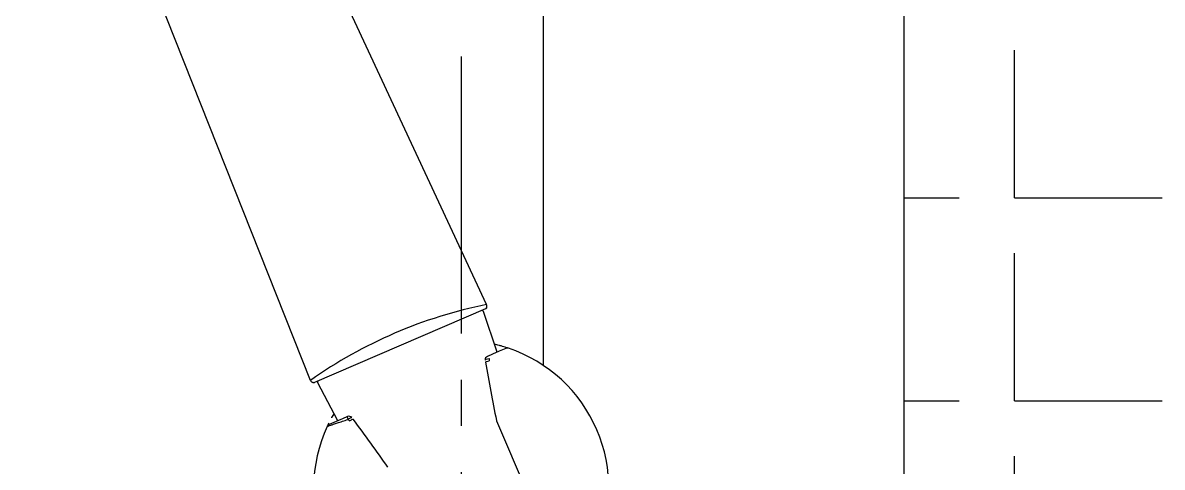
# Model space of a CAD drawing. Header units: millimetres. Extents: x 12827 to 13247, y 6457 to 7051.
# Drawn here: x 13129.53 to 13160.4, y 6688.65 to 6700.68 of the extents above; entities that cross this region are included whole.
import ezdxf

# ---------------------------------------------------------------- set-up
doc = ezdxf.new("R2010")
doc.units = ezdxf.units.MM
doc.header["$LTSCALE"] = 10
doc.linetypes.add('CENTER2', pattern=[1.125, 0.75, -0.125, 0.125, -0.125])
doc.layers.add('AM_VIS', color=7, linetype='Continuous', lineweight=30)
for name, color, linetype in [('CENTER', 1, 'CENTER2'), ('DWG', 7, 'Continuous'), ('HT', 3, 'Continuous'), ('W', 7, 'Continuous')]:
    doc.layers.add(name, color=color, linetype=linetype)

# ---------------------------------------------------------------- blocks, each defined once
blk = doc.blocks.new('A$C42C36E3C')
at = {"layer": 'AM_VIS'}
for p, q in [((229.337, 193.226), (220.133, 212.997)), ((224.567, 191.172), (216.772, 210.822)), ((229.308, 193.108), (224.672, 191.112)), ((229.235, 193.077), (229.2, 193.062)), ((229.619, 191.936), (229.254, 193.038)), ((229.308, 193.108), (229.291, 193.101)), ((229.86, 192.04), (229.678, 191.962)), ((229.496, 191.883), (229.357, 191.823)), ((229.357, 191.823), (229.357, 191.823)), ((229.678, 191.962), (229.496, 191.883)), ((224.693, 191.121), (224.671, 191.112)), ((224.78, 191.159), (224.75, 191.146)), ((225.311, 190.081), (224.761, 191.103)), ((225.572, 190.193), (225.433, 190.133)), ((225.384, 190.112), (225.07, 189.977)), ((225.433, 190.133), (225.384, 190.112)), ((231.268, 186.222), (229.611, 190.071))]:
    blk.add_line(p, q, dxfattribs=at)
for centre, radius, start, end in [((231.838, 180.854), 12.625, 101.4251, 125.1739), ((229.216, 193.025), 0.04, 18.3, 113.3), ((228.658, 188.278), 3.974, 75.1968, 77.0656), ((229.899, 191.948), 0.1, 71.3381, 113.3), ((228.637, 188.21), 4.046, 71.3667, 72.0596), ((228.651, 188.253), 4, 335.2619, 71.3381), ((229.397, 191.731), 0.1, 113.3, 185.7746), ((230.362, 191.815), 0.961, 183.1363, 186.7137), ((272.915, 199.115), 44.241, 189.6965, 191.7718), ((224.796, 191.122), 0.04, 113.3, 208.3), ((228.629, 188.265), 3.974, 149.5343, 151.4061), ((225.612, 190.101), 0.1, 40.8271, 113.3027), ((228.651, 188.253), 4, 155.2619, 251.3381), ((225.109, 189.885), 0.1, 113.3039, 155.2648), ((224.889, 189.458), 0.96, 39.8853, 43.4658), ((190.356, 163.561), 44.23, 34.8302, 36.906), ((229.702, 190.11), 0.1, 192.0776, 203.3)]:
    blk.add_arc(centre, radius, start, end, dxfattribs=at)
at = {"layer": 'AM_VIS', "extrusion": (0, 0, -1)}
for centre, major_axis, ratio, start_param, end_param in [((229.397, 191.731), (-0.0995, -0.0101), 0.301085, 6.283123, 7.950709), ((229.404, 191.681), (0.0985, 0.0175), 0.203475, 3.141593, 4.796181), ((225.612, 190.101), (-0.0396, 0.0918), 0.188659, 4.971949, 6.28315), ((225.612, 190.101), (0.0757, 0.0654), 0.301085, 4.61569, 6.283246), ((225.644, 190.062), (0.0803, 0.0596), 0.203506, 4.628655, 6.283179)]:
    blk.add_ellipse(centre, major_axis=major_axis, ratio=ratio, start_param=start_param, end_param=end_param, dxfattribs=at)
at = {"layer": 'AM_VIS'}
for points, knots in [([(229.335, 193.136), (229.335, 193.136), (229.335, 193.136), (229.334, 193.136), (229.334, 193.136), (229.334, 193.136), (229.334, 193.136), (229.334, 193.135), (229.334, 193.135), (229.334, 193.135), (229.334, 193.134), (229.333, 193.134), (229.333, 193.134), (229.333, 193.132), (229.332, 193.131), (229.332, 193.13), (229.33, 193.127), (229.328, 193.125), (229.327, 193.123), (229.321, 193.116), (229.315, 193.112), (229.308, 193.108)], [0, 0, 0, 0, 0.001474, 0.001474, 0.001474, 0.003403, 0.003403, 0.003403, 0.00701, 0.00701, 0.00701, 0.020103, 0.020103, 0.020103, 0.072019, 0.072019, 0.072019, 0.278696, 0.278696, 0.278696, 1, 1, 1, 1]), ([(229.836, 192.073), (229.836, 192.073), (229.817, 192.079), (229.795, 192.086), (229.769, 192.094), (229.769, 192.094)], [0.18713878, 0.18713878, 0.18713878, 0.18713878, 0.1875, 0.25, 0.25071973, 0.25071973, 0.25071973, 0.25071973]), ([(230.881, 191.574), (230.881, 191.574), (230.873, 191.58), (230.854, 191.592), (230.851, 191.594)], [0.50047858, 0.50047858, 0.50047858, 0.50047858, 0.55, 0.55568565, 0.55568565, 0.55568565, 0.55568565]), ([(224.672, 191.112), (224.667, 191.11), (224.663, 191.109), (224.658, 191.108), (224.656, 191.108), (224.654, 191.108), (224.652, 191.108), (224.651, 191.108), (224.65, 191.108), (224.648, 191.108), (224.647, 191.109), (224.646, 191.109), (224.645, 191.109), (224.644, 191.109), (224.644, 191.109), (224.643, 191.109), (224.642, 191.109), (224.642, 191.11), (224.641, 191.11), (224.64, 191.11), (224.64, 191.11), (224.639, 191.11), (224.639, 191.11), (224.639, 191.11), (224.638, 191.11), (224.638, 191.111), (224.638, 191.111), (224.637, 191.111), (224.637, 191.111), (224.637, 191.111), (224.637, 191.111), (224.636, 191.111), (224.636, 191.111), (224.635, 191.111), (224.635, 191.111), (224.635, 191.111), (224.635, 191.111), (224.635, 191.112), (224.634, 191.112), (224.634, 191.112), (224.634, 191.112), (224.634, 191.112), (224.634, 191.112)], [0, 0, 0, 0, 0.455179, 0.455179, 0.455179, 0.634628, 0.634628, 0.634628, 0.75467, 0.75467, 0.75467, 0.834972, 0.834972, 0.834972, 0.888739, 0.888739, 0.888739, 0.924801, 0.924801, 0.924801, 0.949057, 0.949057, 0.949057, 0.965443, 0.965443, 0.965443, 0.976588, 0.976588, 0.976588, 0.984249, 0.984249, 0.984249, 0.992033, 0.992033, 0.992033, 0.995236, 0.995236, 0.995236, 0.998509, 0.998509, 0.998509, 1, 1, 1, 1]), ([(225.04, 189.973), (225.04, 189.972), (225.034, 189.959), (225.023, 189.936), (225.019, 189.927), (225.019, 189.927)], [0.8744278, 0.8744278, 0.8744278, 0.8744278, 0.875, 0.9375, 1, 1, 1, 1]), ([(225.062, 190.017), (225.06, 190.014), (225.058, 190.011), (225.05, 189.994), (225.045, 189.983), (225.04, 189.973)], [18.09214, 18.09214, 18.09214, 18.09214, 18.2728263, 18.2728263, 19.038782, 19.038782, 19.038782, 19.038782])]:
    blk.add_open_spline(points, degree=3, knots=knots, dxfattribs=at)
for points in [[(229.337, 193.141), (229.35, 193.168), (229.35, 193.2), (229.337, 193.226)], [(229.338, 193.225), (229.338, 193.225), (229.338, 193.226), (229.337, 193.226)], [(229.687, 192.117), (229.682, 192.118), (229.678, 192.119), (229.673, 192.12)], [(229.769, 192.094), (229.744, 192.101), (229.717, 192.109), (229.687, 192.117)], [(229.883, 192.058), (229.87, 192.063), (229.854, 192.068), (229.836, 192.073)], [(229.931, 192.043), (229.931, 192.043), (229.931, 192.043), (229.931, 192.043)], [(224.567, 191.172), (224.577, 191.145), (224.601, 191.123), (224.629, 191.114)], [(225.139, 190.168), (225.137, 190.163), (225.135, 190.159), (225.133, 190.155)], [(225.019, 189.927), (225.019, 189.927), (225.025, 189.929), (225.055, 189.939), (225.109, 189.958), (225.189, 189.985), (225.295, 190.02), (225.425, 190.064), (225.53, 190.099), (225.585, 190.118)]]:
    blk.add_open_spline(points, degree=3, dxfattribs=at)

msp = doc.modelspace()

# ---------------------------------------------------------------- linework, layer by layer
at = {"layer": 'CENTER', "color": 1}
msp.add_line((13141.41028, 6744.76384), (13141.41028, 6582.42501), dxfattribs=at)
at = {"layer": 'HT', "ltscale": 0.5}
for p, q in [((13153.41028, 6489.97523), (13153.41028, 6955.47523)), ((13156.39827, 6695.94264), (13156.39827, 6699.94264)), ((13153.41028, 6695.94264), (13154.89827, 6695.94264)), ((13156.39827, 6695.94264), (13160.39827, 6695.94264)), ((13156.39827, 6690.44264), (13156.39827, 6694.44264)), ((13153.41028, 6690.44264), (13154.89827, 6690.44264)), ((13156.39827, 6690.44264), (13160.39827, 6690.44264)), ((13156.39827, 6684.94264), (13156.39827, 6688.94264))]:
    msp.add_line(p, q, dxfattribs=at)
at = {"layer": 'W'}
msp.add_line((13143.63028, 6730.87592), (13143.63028, 6691.40338), dxfattribs=at)

# ---------------------------------------------------------------- block references
at = {"layer": 'DWG'}
msp.add_blockref('A$C42C36E3C', (12912.75884, 6499.82311), dxfattribs=at)

doc.saveas('drawing.dxf')
